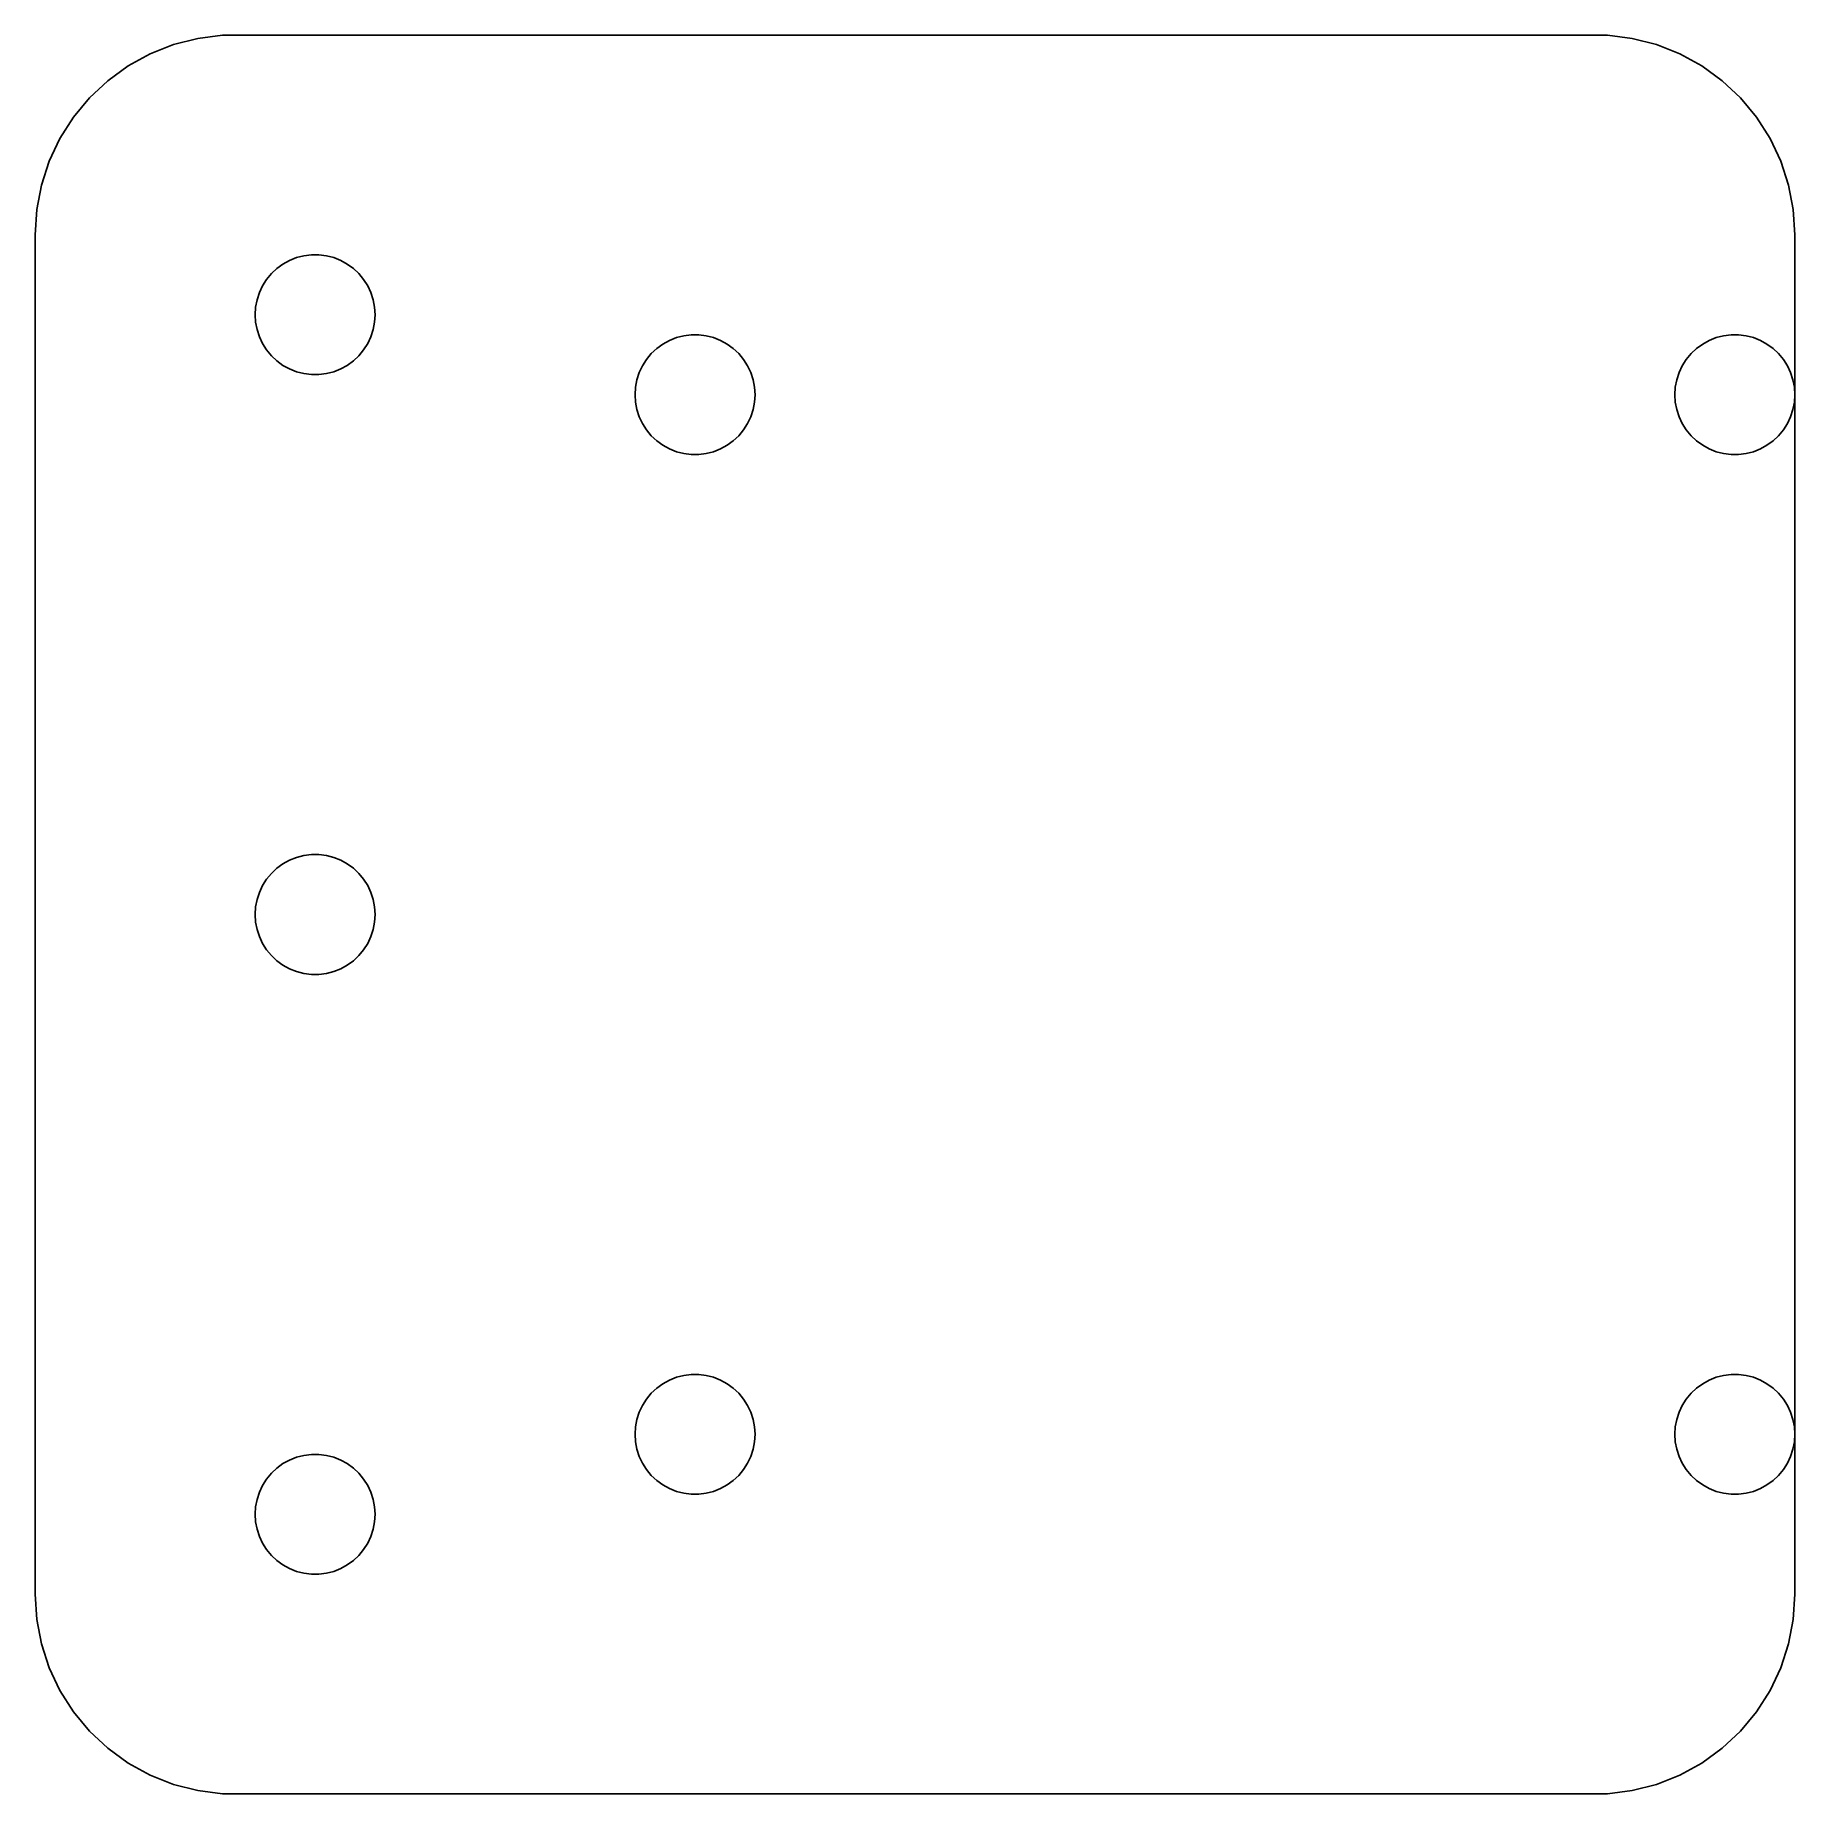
# Model space of a CAD drawing. Header units: metres. Extents: x -22 to 22, y -22 to 22.
import ezdxf

# ---------------------------------------------------------------- set-up
doc = ezdxf.new("R2010")
doc.units = ezdxf.units.M

msp = doc.modelspace()

# ---------------------------------------------------------------- linework, layer by layer
for p, q in [((-18.5451, 21.7553), (-19.1289, 21.5241)), ((-17.9369, 21.9114), (-18.5451, 21.7553)), ((-17.3139, 21.9901), (-17.9369, 21.9114)), ((17.3139, 21.9901), (-17.3139, 21.9901)), ((17.9369, 21.9114), (17.3139, 21.9901)), ((18.5451, 21.7553), (17.9369, 21.9114)), ((19.1289, 21.5241), (18.5451, 21.7553)), ((-19.6791, 21.2216), (-20.1871, 20.8526)), ((-19.1289, 21.5241), (-19.6791, 21.2216)), ((19.6791, 21.2216), (19.1289, 21.5241)), ((20.1871, 20.8526), (19.6791, 21.2216)), ((-20.1871, 20.8526), (-20.6448, 20.4227)), ((20.6448, 20.4227), (20.1871, 20.8526)), ((-20.6448, 20.4227), (-21.0451, 19.9389)), ((21.0451, 19.9389), (20.6448, 20.4227)), ((-21.0451, 19.9389), (-21.3815, 19.4088)), ((21.3815, 19.4088), (21.0451, 19.9389)), ((-21.3815, 19.4088), (-21.6489, 18.8406)), ((21.6489, 18.8406), (21.3815, 19.4088)), ((-21.6489, 18.8406), (-21.8429, 18.2434)), ((21.8429, 18.2434), (21.6489, 18.8406)), ((-21.8429, 18.2434), (-21.9606, 17.6267)), ((21.9606, 17.6267), (21.8429, 18.2434)), ((-21.9606, 17.6267), (-22, 17)), ((22, 17), (21.9606, 17.6267)), ((-22, 17), (-22, -17)), ((22, -17), (22, 17)), ((-15.8037, 16.2665), (-15.6387, 16.3572)), ((-15.6387, 16.3572), (-15.4635, 16.4266)), ((-15.4635, 16.4266), (-15.2811, 16.4734)), ((-15.2811, 16.4734), (-15.0942, 16.497)), ((-15.0942, 16.497), (-14.9058, 16.497)), ((-14.9058, 16.497), (-14.7189, 16.4734)), ((-14.7189, 16.4734), (-14.5365, 16.4266)), ((-14.5365, 16.4266), (-14.3613, 16.3572)), ((-14.3613, 16.3572), (-14.1963, 16.2665)), ((-16.3145, 15.7226), (-16.2135, 15.8817)), ((-16.2135, 15.8817), (-16.0934, 16.0268)), ((-16.0934, 16.0268), (-15.9561, 16.1558)), ((-15.9561, 16.1558), (-15.8037, 16.2665)), ((-14.1963, 16.2665), (-14.0439, 16.1558)), ((-14.0439, 16.1558), (-13.9065, 16.0268)), ((-13.9065, 16.0268), (-13.7865, 15.8817)), ((-13.7865, 15.8817), (-13.6855, 15.7226)), ((-16.4529, 15.373), (-16.3947, 15.5522)), ((-16.3947, 15.5522), (-16.3145, 15.7226)), ((-13.6855, 15.7226), (-13.6053, 15.5522)), ((-13.6053, 15.5522), (-13.5471, 15.373)), ((-16.5, 15), (-16.4882, 15.188)), ((-16.4882, 14.812), (-16.5, 15)), ((-16.4882, 15.188), (-16.4529, 15.373)), ((-13.5471, 15.373), (-13.5118, 15.188)), ((-13.5118, 15.188), (-13.5, 15)), ((-13.5, 15), (-13.5118, 14.812)), ((-16.4529, 14.627), (-16.4882, 14.812)), ((-16.3947, 14.4478), (-16.4529, 14.627)), ((-13.5471, 14.627), (-13.6053, 14.4478)), ((-13.5118, 14.812), (-13.5471, 14.627)), ((-16.3145, 14.2774), (-16.3947, 14.4478)), ((-16.2135, 14.1183), (-16.3145, 14.2774)), ((-16.0934, 13.9732), (-16.2135, 14.1183)), ((-13.7865, 14.1183), (-13.9065, 13.9732)), ((-13.6855, 14.2774), (-13.7865, 14.1183)), ((-13.6053, 14.4478), (-13.6855, 14.2774)), ((-6.59344, 14.0268), (-6.45613, 14.1558)), ((-6.45613, 14.1558), (-6.30373, 14.2665)), ((-6.30373, 14.2665), (-6.13866, 14.3572)), ((-6.13866, 14.3572), (-5.96352, 14.4266)), ((-5.96352, 14.4266), (-5.78107, 14.4734)), ((-5.78107, 14.4734), (-5.59418, 14.497)), ((-5.59418, 14.497), (-5.40581, 14.497)), ((-5.40581, 14.497), (-5.21892, 14.4734)), ((-5.21892, 14.4734), (-5.03647, 14.4266)), ((-5.03647, 14.4266), (-4.86133, 14.3572)), ((-4.86133, 14.3572), (-4.69626, 14.2665)), ((-4.69626, 14.2665), (-4.54385, 14.1558)), ((-4.54385, 14.1558), (-4.40654, 14.0268)), ((19.4065, 14.0268), (19.5439, 14.1558)), ((19.5439, 14.1558), (19.6963, 14.2665)), ((19.6963, 14.2665), (19.8613, 14.3572)), ((19.8613, 14.3572), (20.0365, 14.4266)), ((20.0365, 14.4266), (20.2189, 14.4734)), ((20.2189, 14.4734), (20.4058, 14.497)), ((20.4058, 14.497), (20.5942, 14.497)), ((20.5942, 14.497), (20.7811, 14.4734)), ((20.7811, 14.4734), (20.9635, 14.4266)), ((20.9635, 14.4266), (21.1387, 14.3572)), ((21.1387, 14.3572), (21.3037, 14.2665)), ((21.3037, 14.2665), (21.4561, 14.1558)), ((21.4561, 14.1558), (21.5934, 14.0268)), ((-15.9561, 13.8442), (-16.0934, 13.9732)), ((-15.8037, 13.7335), (-15.9561, 13.8442)), ((-15.6387, 13.6427), (-15.8037, 13.7335)), ((-15.4635, 13.5734), (-15.6387, 13.6427)), ((-14.3613, 13.6427), (-14.5365, 13.5734)), ((-14.1963, 13.7335), (-14.3613, 13.6427)), ((-14.0439, 13.8442), (-14.1963, 13.7335)), ((-13.9065, 13.9732), (-14.0439, 13.8442)), ((-6.89465, 13.5522), (-6.81445, 13.7226)), ((-6.81445, 13.7226), (-6.71352, 13.8817)), ((-6.71352, 13.8817), (-6.59344, 14.0268)), ((-4.40654, 14.0268), (-4.28647, 13.8817)), ((-4.28647, 13.8817), (-4.18553, 13.7226)), ((-4.18553, 13.7226), (-4.10533, 13.5522)), ((19.1053, 13.5522), (19.1855, 13.7226)), ((19.1855, 13.7226), (19.2865, 13.8817)), ((19.2865, 13.8817), (19.4065, 14.0268)), ((21.5934, 14.0268), (21.7135, 13.8817)), ((21.7135, 13.8817), (21.8145, 13.7226)), ((21.8145, 13.7226), (21.8947, 13.5522)), ((-15.2811, 13.5266), (-15.4635, 13.5734)), ((-15.0942, 13.5029), (-15.2811, 13.5266)), ((-14.9058, 13.5029), (-15.0942, 13.5029)), ((-14.7189, 13.5266), (-14.9058, 13.5029)), ((-14.5365, 13.5734), (-14.7189, 13.5266)), ((-6.98816, 13.188), (-6.95287, 13.373)), ((-6.95287, 13.373), (-6.89465, 13.5522)), ((-4.10533, 13.5522), (-4.04712, 13.373)), ((-4.04712, 13.373), (-4.01183, 13.188)), ((19.0118, 13.188), (19.0471, 13.373)), ((19.0471, 13.373), (19.1053, 13.5522)), ((21.8947, 13.5522), (21.9529, 13.373)), ((21.9529, 13.373), (21.9882, 13.188)), ((-7, 13), (-6.98816, 13.188)), ((-6.98816, 12.812), (-7, 13)), ((-6.95287, 12.627), (-6.98816, 12.812)), ((-4.01183, 12.812), (-4.04712, 12.627)), ((-4.01183, 13.188), (-4, 13)), ((-4, 13), (-4.01183, 12.812)), ((19, 13), (19.0118, 13.188)), ((19.0118, 12.812), (19, 13)), ((19.0471, 12.627), (19.0118, 12.812)), ((21.9882, 12.812), (21.9529, 12.627)), ((21.9882, 13.188), (22, 13)), ((22, 13), (21.9882, 12.812)), ((-6.89465, 12.4478), (-6.95287, 12.627)), ((-6.81445, 12.2774), (-6.89465, 12.4478)), ((-4.10533, 12.4478), (-4.18553, 12.2774)), ((-4.04712, 12.627), (-4.10533, 12.4478)), ((19.1053, 12.4478), (19.0471, 12.627)), ((19.1855, 12.2774), (19.1053, 12.4478)), ((21.8947, 12.4478), (21.8145, 12.2774)), ((21.9529, 12.627), (21.8947, 12.4478)), ((-6.71352, 12.1183), (-6.81445, 12.2774)), ((-6.59344, 11.9732), (-6.71352, 12.1183)), ((-6.45613, 11.8442), (-6.59344, 11.9732)), ((-4.40654, 11.9732), (-4.54385, 11.8442)), ((-4.28647, 12.1183), (-4.40654, 11.9732)), ((-4.18553, 12.2774), (-4.28647, 12.1183)), ((19.2865, 12.1183), (19.1855, 12.2774)), ((19.4065, 11.9732), (19.2865, 12.1183)), ((19.5439, 11.8442), (19.4065, 11.9732)), ((21.5934, 11.9732), (21.4561, 11.8442)), ((21.7135, 12.1183), (21.5934, 11.9732)), ((21.8145, 12.2774), (21.7135, 12.1183)), ((-6.30373, 11.7335), (-6.45613, 11.8442)), ((-6.13866, 11.6427), (-6.30373, 11.7335)), ((-5.96352, 11.5734), (-6.13866, 11.6427)), ((-5.78107, 11.5266), (-5.96352, 11.5734)), ((-5.59418, 11.5029), (-5.78107, 11.5266)), ((-5.40581, 11.5029), (-5.59418, 11.5029)), ((-5.21892, 11.5266), (-5.40581, 11.5029)), ((-5.03647, 11.5734), (-5.21892, 11.5266)), ((-4.86133, 11.6427), (-5.03647, 11.5734)), ((-4.69626, 11.7335), (-4.86133, 11.6427)), ((-4.54385, 11.8442), (-4.69626, 11.7335)), ((19.6963, 11.7335), (19.5439, 11.8442)), ((19.8613, 11.6427), (19.6963, 11.7335)), ((20.0365, 11.5734), (19.8613, 11.6427)), ((20.2189, 11.5266), (20.0365, 11.5734)), ((20.4058, 11.5029), (20.2189, 11.5266)), ((20.5942, 11.5029), (20.4058, 11.5029)), ((20.7811, 11.5266), (20.5942, 11.5029)), ((20.9635, 11.5734), (20.7811, 11.5266)), ((21.1387, 11.6427), (20.9635, 11.5734)), ((21.3037, 11.7335), (21.1387, 11.6427)), ((21.4561, 11.8442), (21.3037, 11.7335)), ((-15.8037, 1.26648), (-15.6387, 1.35724)), ((-15.6387, 1.35724), (-15.4635, 1.42657)), ((-15.4635, 1.42657), (-15.2811, 1.47342)), ((-15.2811, 1.47342), (-15.0942, 1.49704)), ((-15.0942, 1.49704), (-14.9058, 1.49704)), ((-14.9058, 1.49704), (-14.7189, 1.47342)), ((-14.7189, 1.47342), (-14.5365, 1.42657)), ((-14.5365, 1.42657), (-14.3613, 1.35724)), ((-14.3613, 1.35724), (-14.1963, 1.26648)), ((-16.3145, 0.722626), (-16.2135, 0.881668)), ((-16.2135, 0.881668), (-16.0934, 1.02681)), ((-16.0934, 1.02681), (-15.9561, 1.15576)), ((-15.9561, 1.15576), (-15.8037, 1.26648)), ((-14.1963, 1.26648), (-14.0439, 1.15576)), ((-14.0439, 1.15576), (-13.9065, 1.02681)), ((-13.9065, 1.02681), (-13.7865, 0.881668)), ((-13.7865, 0.881668), (-13.6855, 0.722626)), ((-16.4529, 0.373032), (-16.3947, 0.552185)), ((-16.3947, 0.552185), (-16.3145, 0.722626)), ((-13.6855, 0.722626), (-13.6053, 0.552185)), ((-13.6053, 0.552185), (-13.5471, 0.373032)), ((-16.5, 0), (-16.4882, 0.187988)), ((-16.4882, -0.187988), (-16.5, 0)), ((-16.4882, 0.187988), (-16.4529, 0.373032)), ((-13.5471, 0.373032), (-13.5118, 0.187988)), ((-13.5118, 0.187988), (-13.5, 0)), ((-13.5, 0), (-13.5118, -0.187988)), ((-16.4529, -0.373032), (-16.4882, -0.187988)), ((-16.3947, -0.552185), (-16.4529, -0.373032)), ((-13.5471, -0.373032), (-13.6053, -0.552185)), ((-13.5118, -0.187988), (-13.5471, -0.373032)), ((-16.3145, -0.722626), (-16.3947, -0.552185)), ((-16.2135, -0.881668), (-16.3145, -0.722626)), ((-13.6855, -0.722626), (-13.7865, -0.881668)), ((-13.6053, -0.552185), (-13.6855, -0.722626)), ((-16.0934, -1.02681), (-16.2135, -0.881668)), ((-15.9561, -1.15576), (-16.0934, -1.02681)), ((-15.8037, -1.26648), (-15.9561, -1.15576)), ((-15.6387, -1.35724), (-15.8037, -1.26648)), ((-14.1963, -1.26648), (-14.3613, -1.35724)), ((-14.0439, -1.15576), (-14.1963, -1.26648)), ((-13.9065, -1.02681), (-14.0439, -1.15576)), ((-13.7865, -0.881668), (-13.9065, -1.02681)), ((-15.4635, -1.42657), (-15.6387, -1.35724)), ((-15.2811, -1.47342), (-15.4635, -1.42657)), ((-15.0942, -1.49704), (-15.2811, -1.47342)), ((-14.9058, -1.49704), (-15.0942, -1.49704)), ((-14.7189, -1.47342), (-14.9058, -1.49704)), ((-14.5365, -1.42657), (-14.7189, -1.47342)), ((-14.3613, -1.35724), (-14.5365, -1.42657)), ((-6.59344, -11.9732), (-6.45613, -11.8442)), ((-6.45613, -11.8442), (-6.30373, -11.7335)), ((-6.30373, -11.7335), (-6.13866, -11.6427)), ((-6.13866, -11.6427), (-5.96352, -11.5734)), ((-5.96352, -11.5734), (-5.78107, -11.5266)), ((-5.78107, -11.5266), (-5.59418, -11.5029)), ((-5.59418, -11.5029), (-5.40581, -11.5029)), ((-5.40581, -11.5029), (-5.21892, -11.5266)), ((-5.21892, -11.5266), (-5.03647, -11.5734)), ((-5.03647, -11.5734), (-4.86133, -11.6427)), ((-4.86133, -11.6427), (-4.69626, -11.7335)), ((-4.69626, -11.7335), (-4.54385, -11.8442)), ((-4.54385, -11.8442), (-4.40654, -11.9732)), ((19.4065, -11.9732), (19.5439, -11.8442)), ((19.5439, -11.8442), (19.6963, -11.7335)), ((19.6963, -11.7335), (19.8613, -11.6427)), ((19.8613, -11.6427), (20.0365, -11.5734)), ((20.0365, -11.5734), (20.2189, -11.5266)), ((20.2189, -11.5266), (20.4058, -11.5029)), ((20.4058, -11.5029), (20.5942, -11.5029)), ((20.5942, -11.5029), (20.7811, -11.5266)), ((20.7811, -11.5266), (20.9635, -11.5734)), ((20.9635, -11.5734), (21.1387, -11.6427)), ((21.1387, -11.6427), (21.3037, -11.7335)), ((21.3037, -11.7335), (21.4561, -11.8442)), ((21.4561, -11.8442), (21.5934, -11.9732)), ((-6.89465, -12.4478), (-6.81445, -12.2774)), ((-6.81445, -12.2774), (-6.71352, -12.1183)), ((-6.71352, -12.1183), (-6.59344, -11.9732)), ((-4.40654, -11.9732), (-4.28647, -12.1183)), ((-4.28647, -12.1183), (-4.18553, -12.2774)), ((-4.18553, -12.2774), (-4.10533, -12.4478)), ((19.1053, -12.4478), (19.1855, -12.2774)), ((19.1855, -12.2774), (19.2865, -12.1183)), ((19.2865, -12.1183), (19.4065, -11.9732)), ((21.5934, -11.9732), (21.7135, -12.1183)), ((21.7135, -12.1183), (21.8145, -12.2774)), ((21.8145, -12.2774), (21.8947, -12.4478)), ((-6.98816, -12.812), (-6.95287, -12.627)), ((-6.95287, -12.627), (-6.89465, -12.4478)), ((-4.10533, -12.4478), (-4.04712, -12.627)), ((-4.04712, -12.627), (-4.01183, -12.812)), ((19.0118, -12.812), (19.0471, -12.627)), ((19.0471, -12.627), (19.1053, -12.4478)), ((21.8947, -12.4478), (21.9529, -12.627)), ((21.9529, -12.627), (21.9882, -12.812)), ((-7, -13), (-6.98816, -12.812)), ((-6.98816, -13.188), (-7, -13)), ((-6.95287, -13.373), (-6.98816, -13.188)), ((-4.01183, -13.188), (-4.04712, -13.373)), ((-4.01183, -12.812), (-4, -13)), ((-4, -13), (-4.01183, -13.188)), ((19, -13), (19.0118, -12.812)), ((19.0118, -13.188), (19, -13)), ((19.0471, -13.373), (19.0118, -13.188)), ((21.9882, -13.188), (21.9529, -13.373)), ((21.9882, -12.812), (22, -13)), ((22, -13), (21.9882, -13.188)), ((-15.6387, -13.6427), (-15.4635, -13.5734)), ((-15.4635, -13.5734), (-15.2811, -13.5266)), ((-15.2811, -13.5266), (-15.0942, -13.5029)), ((-15.0942, -13.5029), (-14.9058, -13.5029)), ((-14.9058, -13.5029), (-14.7189, -13.5266)), ((-14.7189, -13.5266), (-14.5365, -13.5734)), ((-14.5365, -13.5734), (-14.3613, -13.6427)), ((-6.89465, -13.5522), (-6.95287, -13.373)), ((-6.81445, -13.7226), (-6.89465, -13.5522)), ((-4.10533, -13.5522), (-4.18553, -13.7226)), ((-4.04712, -13.373), (-4.10533, -13.5522)), ((19.1053, -13.5522), (19.0471, -13.373)), ((19.1855, -13.7226), (19.1053, -13.5522)), ((21.8947, -13.5522), (21.8145, -13.7226)), ((21.9529, -13.373), (21.8947, -13.5522)), ((-16.2135, -14.1183), (-16.0934, -13.9732)), ((-16.0934, -13.9732), (-15.9561, -13.8442)), ((-15.9561, -13.8442), (-15.8037, -13.7335)), ((-15.8037, -13.7335), (-15.6387, -13.6427)), ((-14.3613, -13.6427), (-14.1963, -13.7335)), ((-14.1963, -13.7335), (-14.0439, -13.8442)), ((-14.0439, -13.8442), (-13.9065, -13.9732)), ((-13.9065, -13.9732), (-13.7865, -14.1183)), ((-6.71352, -13.8817), (-6.81445, -13.7226)), ((-6.59344, -14.0268), (-6.71352, -13.8817)), ((-6.45613, -14.1558), (-6.59344, -14.0268)), ((-4.40654, -14.0268), (-4.54385, -14.1558)), ((-4.28647, -13.8817), (-4.40654, -14.0268)), ((-4.18553, -13.7226), (-4.28647, -13.8817)), ((19.2865, -13.8817), (19.1855, -13.7226)), ((19.4065, -14.0268), (19.2865, -13.8817)), ((19.5439, -14.1558), (19.4065, -14.0268)), ((21.5934, -14.0268), (21.4561, -14.1558)), ((21.7135, -13.8817), (21.5934, -14.0268)), ((21.8145, -13.7226), (21.7135, -13.8817)), ((-16.4529, -14.627), (-16.3947, -14.4478)), ((-16.3947, -14.4478), (-16.3145, -14.2774)), ((-16.3145, -14.2774), (-16.2135, -14.1183)), ((-13.7865, -14.1183), (-13.6855, -14.2774)), ((-13.6855, -14.2774), (-13.6053, -14.4478)), ((-13.6053, -14.4478), (-13.5471, -14.627)), ((-6.30373, -14.2665), (-6.45613, -14.1558)), ((-6.13866, -14.3572), (-6.30373, -14.2665)), ((-5.96352, -14.4266), (-6.13866, -14.3572)), ((-5.78107, -14.4734), (-5.96352, -14.4266)), ((-5.59418, -14.497), (-5.78107, -14.4734)), ((-5.40581, -14.497), (-5.59418, -14.497)), ((-5.21892, -14.4734), (-5.40581, -14.497)), ((-5.03647, -14.4266), (-5.21892, -14.4734)), ((-4.86133, -14.3572), (-5.03647, -14.4266)), ((-4.69626, -14.2665), (-4.86133, -14.3572)), ((-4.54385, -14.1558), (-4.69626, -14.2665)), ((19.6963, -14.2665), (19.5439, -14.1558)), ((19.8613, -14.3572), (19.6963, -14.2665)), ((20.0365, -14.4266), (19.8613, -14.3572)), ((20.2189, -14.4734), (20.0365, -14.4266)), ((20.4058, -14.497), (20.2189, -14.4734)), ((20.5942, -14.497), (20.4058, -14.497)), ((20.7811, -14.4734), (20.5942, -14.497)), ((20.9635, -14.4266), (20.7811, -14.4734)), ((21.1387, -14.3572), (20.9635, -14.4266)), ((21.3037, -14.2665), (21.1387, -14.3572)), ((21.4561, -14.1558), (21.3037, -14.2665)), ((-16.5, -15), (-16.4882, -14.812)), ((-16.4882, -14.812), (-16.4529, -14.627)), ((-13.5471, -14.627), (-13.5118, -14.812)), ((-13.5118, -14.812), (-13.5, -15)), ((-16.4882, -15.188), (-16.5, -15)), ((-16.4529, -15.373), (-16.4882, -15.188)), ((-16.3947, -15.5522), (-16.4529, -15.373)), ((-13.5471, -15.373), (-13.6053, -15.5522)), ((-13.5118, -15.188), (-13.5471, -15.373)), ((-13.5, -15), (-13.5118, -15.188)), ((-16.3145, -15.7226), (-16.3947, -15.5522)), ((-16.2135, -15.8817), (-16.3145, -15.7226)), ((-13.6855, -15.7226), (-13.7865, -15.8817)), ((-13.6053, -15.5522), (-13.6855, -15.7226)), ((-16.0934, -16.0268), (-16.2135, -15.8817)), ((-15.9561, -16.1558), (-16.0934, -16.0268)), ((-15.8037, -16.2665), (-15.9561, -16.1558)), ((-15.6387, -16.3572), (-15.8037, -16.2665)), ((-14.1963, -16.2665), (-14.3613, -16.3572)), ((-14.0439, -16.1558), (-14.1963, -16.2665)), ((-13.9065, -16.0268), (-14.0439, -16.1558)), ((-13.7865, -15.8817), (-13.9065, -16.0268)), ((-15.4635, -16.4266), (-15.6387, -16.3572)), ((-15.2811, -16.4734), (-15.4635, -16.4266)), ((-15.0942, -16.497), (-15.2811, -16.4734)), ((-14.9058, -16.497), (-15.0942, -16.497)), ((-14.7189, -16.4734), (-14.9058, -16.497)), ((-14.5365, -16.4266), (-14.7189, -16.4734)), ((-14.3613, -16.3572), (-14.5365, -16.4266)), ((-22, -17), (-21.9606, -17.6267)), ((21.9606, -17.6267), (22, -17)), ((-21.9606, -17.6267), (-21.8429, -18.2434)), ((21.8429, -18.2434), (21.9606, -17.6267)), ((-21.8429, -18.2434), (-21.6489, -18.8406)), ((21.6489, -18.8406), (21.8429, -18.2434)), ((-21.6489, -18.8406), (-21.3815, -19.4088)), ((21.3815, -19.4088), (21.6489, -18.8406)), ((-21.3815, -19.4088), (-21.0451, -19.9389)), ((21.0451, -19.9389), (21.3815, -19.4088)), ((-21.0451, -19.9389), (-20.6448, -20.4227)), ((20.6448, -20.4227), (21.0451, -19.9389)), ((-20.6448, -20.4227), (-20.1871, -20.8526)), ((20.1871, -20.8526), (20.6448, -20.4227)), ((-20.1871, -20.8526), (-19.6791, -21.2216)), ((19.6791, -21.2216), (20.1871, -20.8526)), ((-19.6791, -21.2216), (-19.1289, -21.5241)), ((-19.1289, -21.5241), (-18.5451, -21.7553)), ((18.5451, -21.7553), (19.1289, -21.5241)), ((19.1289, -21.5241), (19.6791, -21.2216)), ((-18.5451, -21.7553), (-17.9369, -21.9114)), ((-17.9369, -21.9114), (-17.3139, -21.9901)), ((-17.3139, -21.9901), (17.3139, -21.9901)), ((17.3139, -21.9901), (17.9369, -21.9114)), ((17.9369, -21.9114), (18.5451, -21.7553))]:
    msp.add_line(p, q)

doc.saveas('drawing.dxf')
